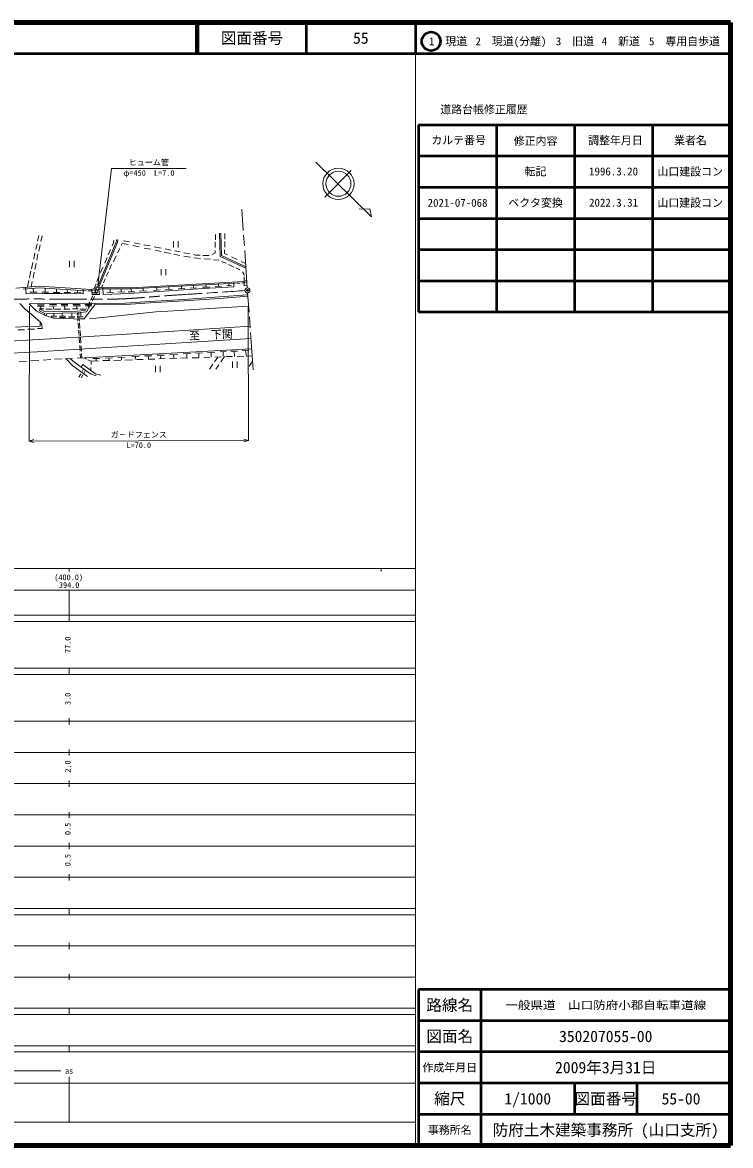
# Model space of a CAD drawing. Units: millimetres, scale not verified. Extents: x 40000 to 680000, y 20000 to 380000.
# Drawn here: x 453039 to 680000, y 20000 to 380000 of the extents above; entities that cross this region are included whole.
import ezdxf
from ezdxf.enums import TextEntityAlignment as Align

# ---------------------------------------------------------------- set-up
doc = ezdxf.new("R2010")
doc.units = ezdxf.units.MM
doc.header["$LTSCALE"] = 1000
doc.header["$PDMODE"] = 32
doc.header["$PDSIZE"] = 500
doc.linetypes.add('CHAIN', pattern=[18.5, 12, -1.5, 3.5, -1.5])
for name, color, linetype, lineweight in [('M-BGD', 7, 'Continuous', 13), ('M-BGD-HTXT', 7, 'Continuous', 13), ('M-BMK', 2, 'CHAIN', 13), ('M-BMK-SRVR', 3, 'Continuous', 13), ('M-STR-HTXT', 7, 'Continuous', 13), ('M-TTL', 2, 'Continuous', 140), ('M-TTL-BAND', 7, 'Continuous', 13), ('M-TTL-FRAM', 2, 'Continuous', 50), ('M-TTL-LINE', 7, 'Continuous', 50)]:
    doc.layers.add(name, color=color, linetype=linetype, lineweight=lineweight)
doc.layers.add('M-OTRS', color=6, linetype='Continuous')
doc.layers.add('M-TTL-TXT', color=7, linetype='Continuous')
doc.styles.add('ＭＳ ゴシック', font='')
doc.styles.get('ＭＳ ゴシック').set_extended_font_data('MS Gothic')

# ---------------------------------------------------------------- blocks, each defined once
blk = doc.blocks.new('田')
at = {"color": 7, "linetype": 'Continuous', "lineweight": 13}
for p, q in [((-0.75, 1), (-0.75, -1)), ((0.75, -1), (0.75, 1))]:
    blk.add_line(p, q, dxfattribs=at)

msp = doc.modelspace()

# ---------------------------------------------------------------- linework, layer by layer
at = {"layer": 'M-BGD'}
for p, q in [((458292, 311673), (457911, 309855)), ((459304, 311582), (458960, 309764)), ((482238, 309322), (482348, 310238)), ((483012, 309377), (483271, 310391)), ((483392, 309249), (483659, 310292)), ((485396, 310037), (487328, 309642)), ((514802, 307875), (514828, 309630)), ((514879, 310291), (514891, 312020)), ((516398, 305002), (516208, 312420)), ((516792, 305262), (516608, 312430)), ((517876, 312325), (517863, 310557)), ((517876, 309744), (517901, 308002)), ((457033, 306091), (456690, 304146)), ((457707, 308990), (457288, 307172)), ((458693, 308772), (458274, 306636)), ((477101, 295193), (483012, 309377)), ((477534, 295193), (483392, 309249)), ((480538, 305544), (481282, 307260)), ((481797, 308386), (482238, 309322)), ((483537, 306199), (484249, 307585)), ((484630, 308462), (484999, 309162)), ((484999, 309162), (486881, 308793)), ((488381, 308462), (490491, 308030)), ((488892, 309363), (490812, 308981)), ((491893, 308765), (493978, 308346)), ((492030, 307700), (494166, 307280)), ((495223, 308053), (497512, 307608)), ((495526, 306988), (497509, 306581)), ((498501, 306377), (500522, 305983)), ((498745, 307405), (500728, 306985)), ((501796, 306833), (503589, 306439)), ((504746, 306184), (506653, 305828)), ((513824, 305650), (514764, 306146)), ((514764, 306146), (514802, 306947)), ((517851, 307099), (517851, 305955)), ((456410, 303040), (455978, 301069)), ((457384, 302695), (456977, 300814)), ((457981, 305721), (457626, 303776)), ((479394, 302874), (480138, 304705)), ((480981, 300809), (481630, 302449)), ((482215, 303313), (483028, 305144)), ((501514, 305716), (503472, 305348)), ((504718, 305131), (506905, 304737)), ((507835, 305587), (508547, 305434)), ((507998, 304559), (510058, 304343)), ((508547, 305434), (510048, 305358)), ((510874, 305345), (512857, 305333)), ((511303, 304241), (513312, 304076)), ((514253, 303936), (515969, 303822)), ((524665, 301230), (516398, 305002)), ((524633, 301685), (516792, 305262)), ((516834, 303402), (518296, 302792)), ((517851, 305955), (518779, 305510)), ((520037, 304862), (521881, 304048)), ((523114, 303412), (524556, 302784)), ((455762, 300332), (455330, 298120)), ((456837, 299987), (456418, 298029)), ((478021, 299804), (478793, 301606)), ((479901, 298520), (480600, 300097)), ((519033, 302398), (520813, 301572)), ((521385, 301305), (522682, 300732)), ((523517, 300016), (524000, 299440)), ((524034, 299406), (524051, 298940)), ((450878, 294816), (458413, 295429)), ((455088, 297281), (454645, 295122)), ((456163, 296936), (455853, 295220)), ((458413, 295429), (473450, 294456)), ((476049, 294746), (476666, 296232)), ((476869, 296944), (477492, 298533)), ((478388, 294902), (478846, 295965)), ((478998, 296499), (479558, 297770)), ((487805, 294943), (524028, 296931)), ((487816, 294563), (521361, 296404)), ((504014, 294657), (504020, 295433)), ((507847, 294880), (507822, 295598)), ((510946, 294683), (520789, 295303)), ((511871, 295137), (511867, 295854)), ((516868, 295480), (514808, 295373)), ((515838, 295426), (515872, 296053)), ((520052, 295665), (518404, 295620)), ((519228, 295642), (519228, 296219)), ((520789, 295303), (520778, 296752)), ((521769, 296426), (522782, 296482)), ((523346, 296513), (524121, 296555)), ((524028, 296931), (524938, 297352)), ((524121, 296555), (524070, 298456)), ((524108, 295608), (524121, 296555)), ((525059, 295631), (524108, 295608)), ((524121, 296555), (524967, 296946)), ((453296, 294561), (458416, 294977)), ((454183, 293064), (453963, 295067)), ((459966, 293091), (454183, 293064)), ((457787, 293521), (455453, 293521)), ((456620, 293521), (456468, 294729)), ((458416, 294977), (473430, 294006)), ((461383, 293498), (459244, 293544)), ((465534, 293091), (459966, 293091)), ((460314, 293521), (460269, 294767)), ((464981, 293435), (462830, 293492)), ((463905, 293464), (463918, 294551)), ((472508, 293000), (465534, 293091)), ((468447, 293445), (466445, 293445)), ((467446, 293445), (467401, 294334)), ((471758, 293392), (469618, 293357)), ((470688, 293375), (470694, 294131)), ((472508, 294517), (472508, 293000)), ((473430, 294006), (473446, 294006)), ((473450, 294456), (475147, 294418)), ((474004, 293993), (475222, 293966)), ((474877, 290934), (475605, 292323)), ((475147, 294418), (476614, 294952)), ((475147, 294418), (475222, 293966)), ((475222, 293966), (476614, 294473)), ((475222, 293966), (475354, 292837)), ((475354, 292837), (477757, 292773)), ((475437, 290752), (476177, 292164)), ((477234, 293291), (475620, 293337)), ((476023, 293120), (476657, 294328)), ((476427, 293314), (476344, 294255)), ((476576, 292925), (477311, 294328)), ((476614, 295193), (476614, 294328)), ((477534, 295193), (476614, 295193)), ((476614, 294328), (477534, 294328)), ((477534, 295193), (477534, 294328)), ((477534, 294899), (487805, 294943)), ((477534, 294519), (478104, 294521)), ((477757, 292773), (477534, 294328)), ((478400, 294522), (487816, 294563)), ((478748, 294904), (478888, 292773)), ((478888, 292773), (487232, 293138)), ((482204, 293410), (480122, 293307)), ((481163, 293359), (481150, 294382)), ((485856, 293614), (483590, 293523)), ((484723, 293568), (484685, 294484)), ((488936, 293680), (486968, 293623)), ((487232, 293138), (498388, 293854)), ((487952, 293651), (487927, 294509)), ((492980, 293958), (490565, 293866)), ((491772, 293912), (491715, 294751)), ((497177, 294244), (495060, 294129)), ((496119, 294187), (496087, 294975)), ((498388, 293854), (510946, 294683)), ((500982, 294474), (498934, 294382)), ((499958, 294428), (499914, 295178)), ((505095, 294680), (502933, 294634)), ((504815, 291242), (516152, 292005)), ((508877, 294897), (506817, 294862)), ((513021, 295163), (510721, 295111)), ((516152, 292005), (525268, 292668)), ((516184, 291556), (525299, 292219)), ((453950, 288097), (452234, 289928)), ((455809, 286467), (453950, 288097)), ((455194, 289813), (476262, 289938)), ((457406, 287512), (455194, 289813)), ((457836, 289110), (460022, 289087)), ((457842, 289499), (460027, 289476)), ((458433, 288166), (459925, 288166)), ((458450, 287590), (458689, 288085)), ((458689, 288085), (460363, 287278)), ((458929, 289099), (458916, 288191)), ((460509, 288073), (462544, 288073)), ((461699, 289555), (463964, 289612)), ((461733, 289099), (463999, 289156)), ((462866, 289127), (462946, 288064)), ((463357, 288073), (465375, 288081)), ((465489, 289553), (467560, 289588)), ((465518, 289143), (467589, 289178)), ((466341, 288141), (468231, 288141)), ((466553, 289160), (466620, 288204)), ((469053, 288166), (470841, 288166)), ((469234, 289557), (471584, 289588)), ((469267, 289156), (471617, 289186)), ((470442, 289171), (470519, 288233)), ((471494, 288132), (473037, 288132)), ((476265, 289488), (472661, 284878)), ((473038, 289573), (475236, 289549)), ((473086, 289170), (475285, 289145)), ((473190, 287716), (473604, 288505)), ((473573, 287196), (474101, 288204)), ((473888, 289046), (474588, 290382)), ((474186, 289158), (474299, 288216)), ((474393, 288761), (475184, 290269)), ((476262, 289938), (486040, 290017)), ((476265, 289488), (476262, 289938)), ((476265, 289488), (486057, 289567)), ((486040, 290017), (493907, 290546)), ((486057, 289567), (493936, 290097)), ((493907, 290546), (504815, 291242)), ((493936, 290097), (504844, 290793)), ((501546, 287582), (513045, 288311)), ((504844, 290793), (516184, 291556)), ((513045, 288311), (525520, 289081)), ((458712, 284083), (455809, 286467)), ((460065, 286141), (457406, 287512)), ((458450, 287590), (460243, 286725)), ((460243, 286725), (460065, 286141)), ((462949, 285160), (460065, 286141)), ((460363, 287278), (470609, 287498)), ((460874, 286739), (460639, 285966)), ((460874, 286739), (470638, 286949)), ((463921, 285850), (462250, 285930)), ((463928, 285516), (462258, 285596)), ((472661, 284878), (462949, 285160)), ((463086, 285890), (463068, 286669)), ((466809, 285841), (464864, 285852)), ((466825, 285461), (464879, 285473)), ((465837, 285847), (465801, 286732)), ((469700, 285355), (467861, 285439)), ((469734, 285784), (467896, 285868)), ((468815, 285826), (468895, 286825)), ((470609, 287498), (473190, 287716)), ((470638, 286949), (473573, 287196)), ((470689, 286250), (470638, 286949)), ((470763, 285213), (470710, 285947)), ((470830, 284276), (470786, 284890)), ((472529, 285757), (470965, 285811)), ((472546, 285260), (470982, 285314)), ((471136, 286164), (471077, 286980)), ((471207, 285169), (471156, 285878)), ((471274, 284235), (471230, 284846)), ((471747, 285784), (471709, 286944)), ((474499, 284993), (485713, 286209)), ((485713, 286209), (495796, 287281)), ((495796, 287281), (501546, 287582)), ((450807, 282309), (454755, 282538)), ((451690, 281450), (453692, 281507)), ((454755, 282538), (458674, 282672)), ((454808, 281650), (456896, 281736)), ((459303, 281909), (457839, 281862)), ((458674, 282672), (458712, 284083)), ((458712, 284083), (459284, 283225)), ((459284, 283225), (459303, 281909)), ((470994, 282000), (470870, 283726)), ((471165, 279617), (471040, 281352)), ((471438, 281947), (471315, 283674)), ((471608, 279581), (471484, 281309)), ((477830, 279577), (499950, 280950)), ((499950, 280950), (525973, 282637)), ((444676, 277641), (460095, 278533)), ((460095, 278533), (477830, 279577)), ((471331, 277299), (471198, 279154)), ((471779, 277201), (471644, 279087)), ((490268, 276442), (526247, 278747)), ((434229, 273117), (457722, 274425)), ((457722, 274425), (490268, 276442)), ((471524, 274608), (471388, 276504)), ((471678, 272457), (471581, 273814)), ((471965, 274614), (471838, 276380)), ((472119, 272468), (472015, 273915)), ((488787, 273358), (502747, 274130)), ((502747, 274130), (516420, 274845)), ((504538, 273781), (506975, 273918)), ((505756, 273849), (505756, 272553)), ((508474, 274005), (510705, 274056)), ((509589, 274030), (509570, 272591)), ((512334, 274160), (514702, 274263)), ((513518, 274212), (513518, 272819)), ((516409, 274424), (518331, 274476)), ((516420, 274845), (526487, 275344)), ((517370, 274450), (517408, 273010)), ((519799, 274614), (521979, 274648)), ((520889, 274631), (521051, 272896)), ((523477, 274809), (525605, 274930)), ((524541, 274870), (524903, 272915)), ((451967, 271236), (454313, 271370)), ((455667, 271522), (458299, 271675)), ((459684, 271781), (462163, 271934)), ((463345, 272029), (465729, 272143)), ((466721, 272220), (469123, 272296)), ((469234, 269944), (467061, 272230)), ((469772, 271056), (468237, 272268)), ((471870, 269512), (469772, 271056)), ((470535, 272429), (472899, 272487)), ((472346, 270313), (471870, 269512)), ((474978, 268463), (472346, 270313)), ((472899, 272487), (488787, 273358)), ((472899, 272487), (473567, 272086)), ((474005, 271876), (475035, 271438)), ((475035, 271438), (475016, 270370)), ((475035, 271438), (477372, 271493)), ((475636, 272266), (477773, 272318)), ((476704, 272292), (476706, 271523)), ((478748, 271608), (481011, 271608)), ((479585, 272403), (481868, 272454)), ((480726, 272429), (480831, 271618)), ((482359, 271671), (484533, 271697)), ((483560, 272632), (485997, 272683)), ((484779, 272657), (484779, 271847)), ((485830, 271798), (488271, 271887)), ((488058, 272882), (490444, 272985)), ((489251, 272934), (489165, 271942)), ((489580, 271951), (491767, 271976)), ((492120, 273089), (494506, 273141)), ((493313, 273115), (493456, 272209)), ((493344, 272065), (495480, 272091)), ((496238, 273301), (498607, 273387)), ((496751, 272193), (498798, 272269)), ((497423, 273344), (497327, 272305)), ((500196, 272332), (502548, 272358)), ((500283, 273510), (502686, 273579)), ((501485, 273544), (501561, 272381)), ((503807, 272396), (505968, 272485)), ((507399, 272491), (509573, 272530)), ((511213, 272587), (513082, 272663)), ((512943, 268873), (514034, 270461)), ((514553, 271215), (515611, 272756)), ((514722, 272739), (516781, 272777)), ((515025, 268873), (515944, 270202)), ((516625, 271186), (517835, 272937)), ((518192, 272892), (520386, 272911)), ((521854, 272949), (523990, 273044)), ((525191, 273064), (526643, 273123)), ((525755, 269812), (526767, 271356)), ((473899, 266549), (469234, 269944)), ((471155, 266297), (471762, 267410)), ((471870, 269512), (474840, 267414)), ((471978, 266136), (472429, 267006)), ((472033, 267907), (472619, 268982)), ((472660, 267451), (473230, 268551)), ((474840, 267414), (476696, 266778)), ((474959, 269397), (474978, 268463)), ((474978, 268463), (476446, 267395)), ((476446, 267395), (478125, 266937))]:
    msp.add_line(p, q, dxfattribs=at)
at = {"layer": 'M-BMK'}
for p, q in [((525110, 294903), (523336, 320126)), ((526956, 268674), (525223, 293307))]:
    msp.add_line(p, q, dxfattribs=at)
msp.add_open_spline([(424779, 289045), (427839, 289429), (430899, 289811), (433963, 290167), (436373, 290448), (438782, 290755), (441200, 290968), (442504, 291083), (443811, 291171), (445119, 291226), (447291, 291316), (449467, 291322), (451641, 291340), (460904, 291417), (470168, 291239), (479431, 291311), (481434, 291327), (483438, 291322), (485438, 291412), (489650, 291599), (493847, 292036), (498054, 292327), (501927, 292595), (505802, 292836), (509677, 293090), (514575, 293411), (519473, 293732), (524372, 294053)], degree=3, knots=[0, 0, 0, 0, 1, 1, 1, 2, 2, 2, 3, 3, 3, 4, 4, 4, 5, 5, 5, 6, 6, 6, 7, 7, 7, 8, 8, 8, 9, 9, 9, 9], dxfattribs=at)
at = {"layer": 'M-BMK-SRVR'}
for p, q in [((547075, 335229), (564936, 317736)), ((558366, 332541), (549979, 324030)), ((564361, 320271), (561007, 320202)), ((564936, 317736), (564361, 320271))]:
    msp.add_line(p, q, dxfattribs=at)
for centre, radius in [((554312, 328291), 5016), ((554312, 328291), 4013), ((525167, 294105), 800)]:
    msp.add_circle(centre, radius, dxfattribs=at)
at = {"layer": 'M-OTRS'}
msp.add_point((525167, 294105), dxfattribs=at)
at = {"layer": 'M-STR-HTXT'}
for p, q in [((481557, 333178), (477203, 295709)), ((481557, 333178), (505557, 333178)), ((455273, 289037), (455180, 245835)), ((525479, 245989), (525388, 288591)), ((455180, 245835), (456679, 246289)), ((455180, 245835), (525479, 245989)), ((455180, 245835), (456681, 245389)), ((525479, 245989), (523978, 246436)), ((525479, 245989), (523980, 245536))]:
    msp.add_line(p, q, dxfattribs=at)
at = {"layer": 'M-TTL'}
for p, q in [((680000, 380000), (40000, 380000)), ((680000, 20000), (680000, 380000)), ((40000, 20000), (680000, 20000))]:
    msp.add_line(p, q, dxfattribs=at)
at = {"layer": 'M-TTL-BAND'}
for p, q in [((579000, 20000), (579000, 370000)), ((40000, 205000), (579000, 205000)), ((468000, 205000), (468000, 204000)), ((568000, 205000), (568000, 204000)), ((68000, 198000), (579000, 198000)), ((468000, 188000), (468000, 198000)), ((40000, 190000), (579000, 190000)), ((40000, 188000), (579000, 188000)), ((40000, 173000), (579000, 173000)), ((468000, 171000), (468000, 173000)), ((40000, 171000), (579000, 171000)), ((40000, 156000), (579000, 156000)), ((468000, 155000), (468000, 157000)), ((46000, 146000), (579000, 146000)), ((468000, 145000), (468000, 147000)), ((468000, 135000), (468000, 137000)), ((52000, 136000), (579000, 136000)), ((46000, 126000), (579000, 126000)), ((468000, 125000), (468000, 127000)), ((52000, 116000), (579000, 116000)), ((468000, 115000), (468000, 117000)), ((46000, 106000), (579000, 106000)), ((468000, 105000), (468000, 107000)), ((40000, 96000), (579000, 96000)), ((40000, 94000), (579000, 94000)), ((468000, 94000), (468000, 96000)), ((49000, 84000), (579000, 84000)), ((468000, 83000), (468000, 85000)), ((40000, 74000), (579000, 74000)), ((468000, 73000), (468000, 75000)), ((40000, 64000), (579000, 64000)), ((40000, 62000), (579000, 62000)), ((468000, 62000), (468000, 64000)), ((40000, 52000), (579000, 52000)), ((468000, 50000), (468000, 52000)), ((40000, 50000), (579000, 50000)), ((71000, 44000), (465294, 44000)), ((40000, 40000), (579000, 40000)), ((468000, 27500), (468000, 42000)), ((68000, 27500), (579000, 27500))]:
    msp.add_line(p, q, dxfattribs=at)
at = {"layer": 'M-TTL-FRAM'}
for p, q in [((580000, 347197), (580000, 287197)), ((580000, 347197), (680000, 347197)), ((580000, 287197), (680000, 287197)), ((680000, 70000), (580000, 70000)), ((580000, 70000), (580000, 20000))]:
    msp.add_line(p, q, dxfattribs=at)
at = {"layer": 'M-TTL-LINE'}
for p, q in [((508747, 380000), (508747, 370000)), ((509247, 380000), (509247, 370000)), ((543997, 380000), (543997, 370000)), ((579000, 380000), (579000, 370000)), ((40000, 370000), (680000, 370000)), ((605000, 347197), (605000, 287197)), ((630000, 347197), (630000, 287197)), ((655000, 347197), (655000, 287197)), ((580000, 337197), (680000, 337197)), ((580000, 327197), (680000, 327197)), ((580000, 317197), (680000, 317197)), ((580000, 307197), (680000, 307197)), ((580000, 297197), (680000, 297197)), ((600000, 70000), (600000, 20000)), ((680000, 60000), (580000, 60000)), ((680000, 50000), (580000, 50000)), ((680000, 40000), (580000, 40000)), ((630000, 40000), (630000, 30000)), ((650000, 40000), (650000, 30000)), ((680000, 30000), (580000, 30000))]:
    msp.add_line(p, q, dxfattribs=at)
msp.add_circle((584031, 373958), 3000, dxfattribs=at)

# ---------------------------------------------------------------- block references
at = {"layer": 'M-BGD', "xscale": 1000, "yscale": 1000}
for p in [(502222, 308846), (468850, 302571), (498264, 299964), (521118, 270301), (496403, 268949)]:
    msp.add_blockref('田', p, dxfattribs=at)

# ---------------------------------------------------------------- texts
at = {"layer": 'M-BGD-HTXT', "style": 'ＭＳ ゴシック'}
msp.add_text('至\u3000下関', height=2566, rotation=2.816, dxfattribs=at).set_placement((513578, 277838), align=Align.BOTTOM_CENTER)
at = {"layer": 'M-STR-HTXT', "style": 'ＭＳ ゴシック'}
msp.add_text('ヒューム管', height=1833, dxfattribs=at).set_placement((493557, 333678), align=Align.BOTTOM_CENTER)
msp.add_text('φ=450  L=7.0', height=1833, dxfattribs=at).set_placement((493557, 332678), align=Align.TOP_CENTER)
msp.add_text('ガ－ドフェンス', height=1833, rotation=359.821, dxfattribs=at).set_placement((490328, 246412), align=Align.BOTTOM_CENTER)
msp.add_text('L=70.0', height=1833, rotation=359.821, dxfattribs=at).set_placement((490330, 245412), align=Align.TOP_CENTER)
at = {"layer": 'M-TTL-BAND', "style": 'ＭＳ ゴシック'}
for s, p in [('(400.0)', (467844, 200695)), ('394.0', (468000, 198195)), ('as', (468000, 42500))]:
    msp.add_text(s, height=1833, dxfattribs=at).set_placement(p, align=Align.BOTTOM_CENTER)
for s, p in [('77.0', (469000, 180500)), ('3.0', (469000, 163174)), ('2.0', (469000, 141500)), ('0.5', (469000, 121500)), ('0.5', (469000, 111500))]:
    msp.add_text(s, height=1833, rotation=90, dxfattribs=at).set_placement(p, align=Align.BOTTOM_CENTER)
at = {"layer": 'M-TTL-TXT', "style": 'ＭＳ ゴシック'}
for s, height, p in [('図面番号', 3666, (526622, 375000)), ('55', 3666, (561497, 375000)), ('1\u3000現道', 2566, (589448, 373958)), ('2\u3000現道(分離)', 2566, (609619, 373958)), ('3\u3000旧道', 2566, (630121, 373958)), ('4\u3000新道', 2566, (644824, 373958)), ('5\u3000専用自歩道', 2566, (665228, 373958)), ('道路台帳修正履歴', 2566, (600968, 352113)), ('カルテ番号', 2566, (592839, 342277)), ('修正内容', 2566, (617509, 342023)), ('調整年月日', 2566, (643089, 342197)), ('業者名', 2566, (667134, 342197)), ('転記', 2566, (617500, 332245)), ('1996.3.20', 2566, (642500, 332245)), ('山口建設コン', 2566, (667077, 332189)), ('2021-07-068', 2566, (592500, 322197)), ('ベクタ変換', 2566, (617499, 322197)), ('2022.3.31', 2566, (642500, 322245)), ('山口建設コン', 2566, (667077, 322189)), ('路線名', 3666, (590000, 65000)), ('路線名', 3666, (590000, 65000)), ('図面名', 3666, (590000, 55000)), ('図面名', 3666, (590000, 55000)), ('350207055-00', 3666, (640000, 55000)), ('2009年3月31日', 3666, (640000, 45000)), ('作成年月日', 2566, (590000, 45000)), ('作成年月日', 2566, (590000, 45000)), ('縮尺', 3666, (590000, 35000)), ('縮尺', 3666, (590000, 35000)), ('1/1000', 3666, (615000, 35000)), ('図面番号', 3666, (640000, 35000)), ('図面番号', 3666, (640000, 35000)), ('55-00', 3666, (664125, 35000)), ('事務所名', 2566, (590000, 25000)), ('事務所名', 2566, (590000, 25000)), ('防府土木建築事務所 (山口支所)', 3666, (640000, 25000))]:
    msp.add_text(s, height=height, dxfattribs=at).set_placement(p, align=Align.MIDDLE_CENTER)
at = {"layer": 'M-TTL-TXT', "style": 'ＭＳ ゴシック', "width": 1.15}
msp.add_text('一般県道\u3000山口防府小郡自転車道線', height=2566, dxfattribs=at).set_placement((640000, 65000), align=Align.MIDDLE_CENTER)

doc.saveas('drawing.dxf')
